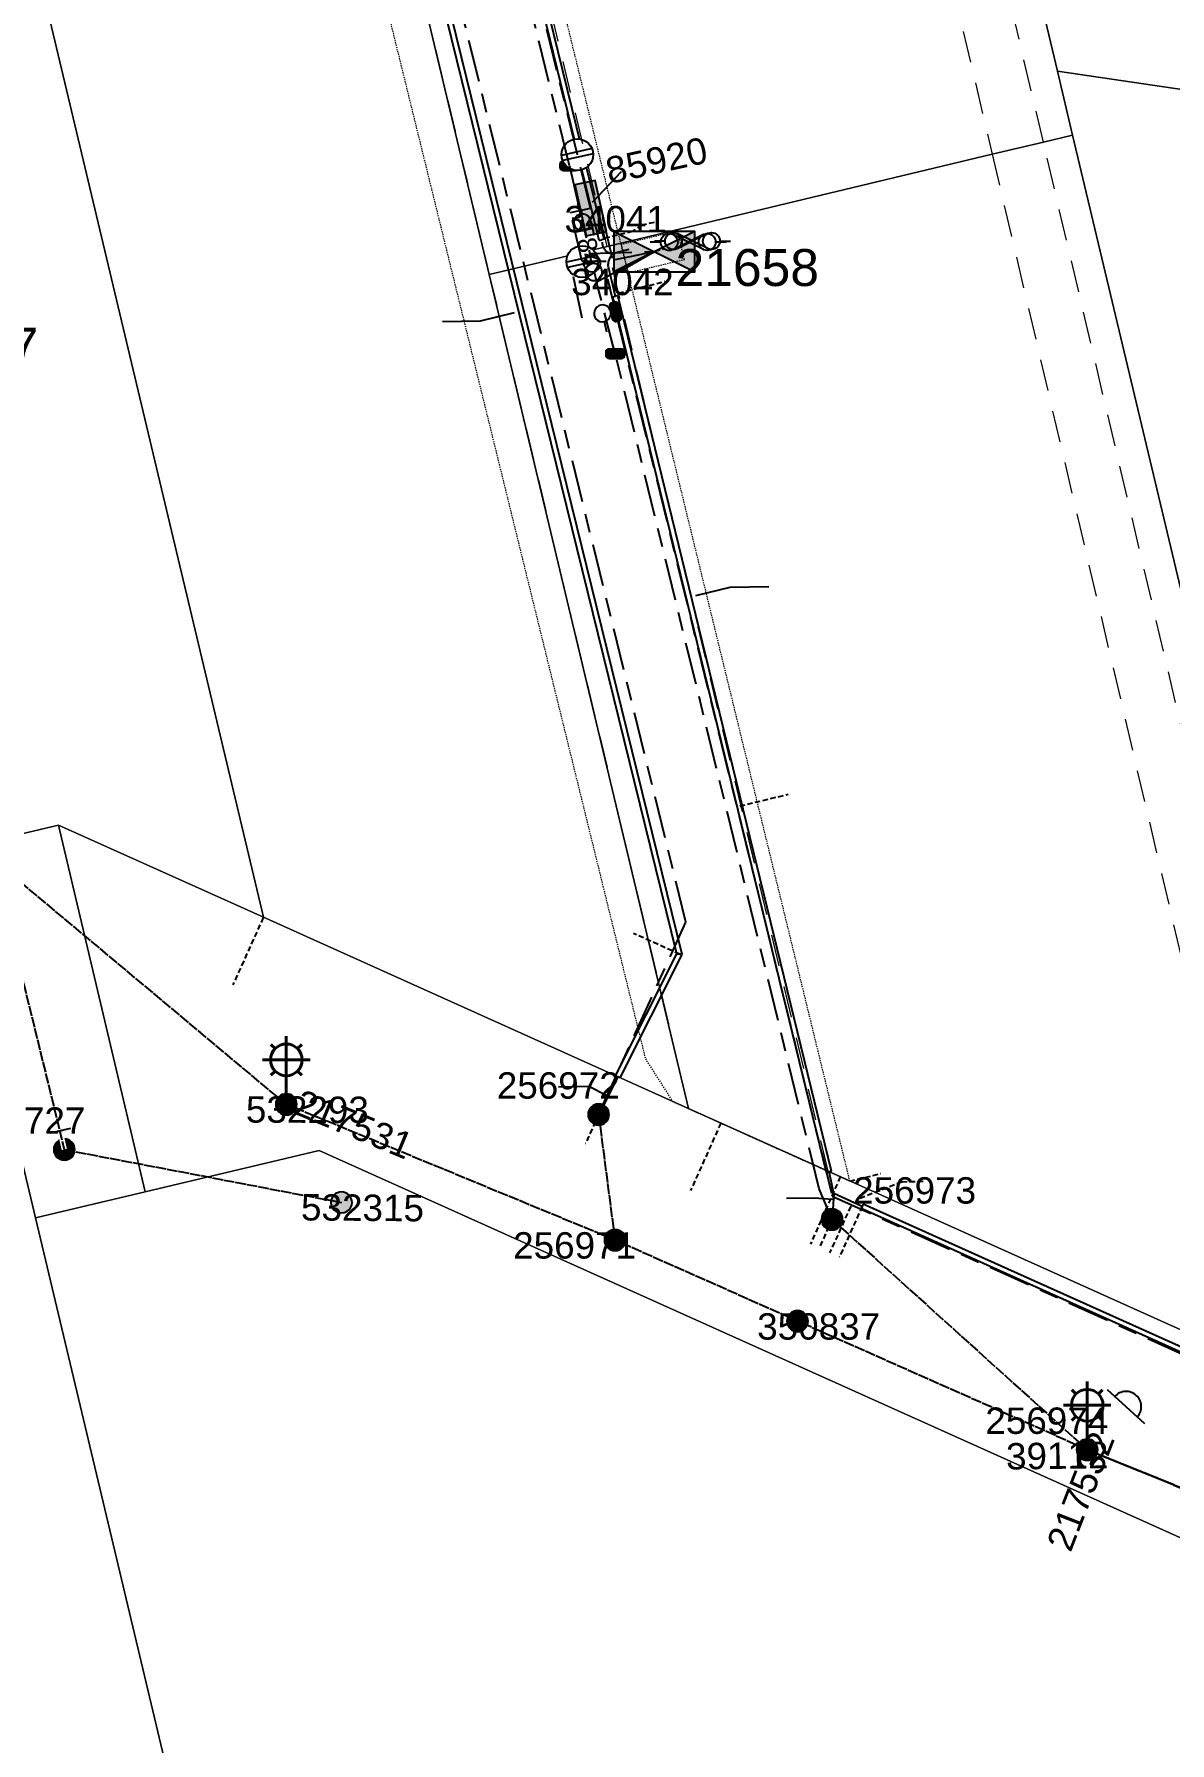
# Model space of a CAD drawing. Header units: metres. Extents: x 305195 to 306755, y 6261447 to 6263623.
# Drawn here: x 306088.4 to 306196, y 6262070.3 to 6262232.2 of the extents above; entities that cross this region are included whole.
import ezdxf
from ezdxf.enums import TextEntityAlignment as Align

# ---------------------------------------------------------------- set-up
doc = ezdxf.new("R2010")
doc.units = ezdxf.units.M
for name, pattern in [('Cable Exist OH', [1, 1, 0]), ('Cable Exist UG', [8.2, 4, -1.2, 1.8, -1.2]), ('Dash', [5, 3, -2]), ('DASHED', [0.75, 0.5, -0.25]), ('HIDDEN', [0.375, 0.25, -0.125]), ('HIDDEN2', [0.1875, 0.125, -0.0625])]:
    doc.linetypes.add(name, pattern=pattern)
doc.layers.get('0').update_dxf_attribs({"color": 6})
for name, color, linetype, lineweight in [('Cadastre Buildings_SP_EXT', 9, 'Continuous', 5), ('Cadastre Easements_SP_EXT', 9, 'Continuous', 5), ('Cadastre Land Parcels_SP_EXT', 9, 'Continuous', 5), ('Cadastre Other Property_SP_EXT', 9, 'HIDDEN', 5), ('Cadastre Roads_SP_EXT', 9, 'Continuous', 5)]:
    doc.layers.add(name, color=color, linetype=linetype, lineweight=lineweight)
for name, color, linetype in [('Duct_SP_EXT', 7, 'Continuous'), ('Equip_HV_EXT', 7, 'Continuous'), ('Equip_LV_EXT', 7, 'Continuous'), ('Equip_SP_HV_EXT', 7, 'Continuous'), ('Equip_SP_SL_EXT', 7, 'Continuous'), ('Mains_HV_EXT', 7, 'Continuous'), ('Mains_LV_EXT', 7, 'Continuous'), ('Mains_SL_EXT', 7, 'Continuous'), ('Sub_SP_EXT', 7, 'Continuous'), ('SupportsOH_SP_TR_HV_LV_SL_EXT', 7, 'Continuous'), ('SupportsUG_SP_LV_EXT', 7, 'Continuous'), ('Trench_SP_EXT', 7, 'Continuous')]:
    doc.layers.add(name, color=color, linetype=linetype)
doc.layers.add('UNKNOWN_FEATURES', color=1, linetype='DASHED', plot=False)
doc.styles.add('HVSW_LABEL', font='arial.ttf')
doc.styles.add('iecARIAL', font='arial.ttf', dxfattribs={"height": 2})
doc.styles.add('POLE_LABEL', font='arial.ttf')
doc.styles.get("Standard").update_dxf_attribs({"font": 'arial.ttf'})
doc.styles.add('SWITCH_LABEL', font='arial.ttf', dxfattribs={"height": 2.5})

# ---------------------------------------------------------------- blocks, each defined once
blk = doc.blocks.new('SUB_PADMOUNT_EXT')
for points in [[(0, 0), (-3.84, 1.92), (-3.84, -1.92)], [(0, 0), (3.84, 1.92), (3.84, -1.92)]]:
    blk.add_hatch(color=256).paths.add_polyline_path(points)
for p, q in [((3.84, 1.92), (-3.84, -1.92)), ((-3.84, 1.92), (3.84, -1.92))]:
    blk.add_line(p, q)
blk.add_lwpolyline([(-3.84, -1.92), (3.84, -1.92), (3.84, 1.92), (-3.84, 1.92)], close=True)
for tag, height, flags, p in [('ASSET_NUM', 3.5, 8, (2, 2)), ('STREET_CODE', 0.2, 9, (1.5, 0)), ('CONSTRUCTED_VOLTAGE', 0.2, 9, (1.5, -0.2)), ('OPERATING_VOLTAGE', 0.2, 9, (1.5, -0.6)), ('ORIENTATION', 0.2, 9, (1.5, -0.8)), ('OWNED_BY', 0.2, 9, (1.5, -1)), ('OPERATED_BY', 0.2, 9, (1.5, -1.2)), ('SECONDARY_VOLTAGE', 0.2, 9, (1.5, -1.6)), ('NO_PHASES', 0.2, 9, (1.5, -0.4)), ('MAINTAINED_BY', 0.2, 9, (1.5, -1.4)), ('STATE', 0.2, 9, (1.5, -1.8)), ('SUBSTATION_TYPE', 0.2, 9, (1.5, -2.2)), ('STREETNAME', 0.2, 9, (1.5, -3)), ('SUBURB', 0.2, 9, (1.5, -3.2)), ('PARENT', 0.2, 9, (1.5, -2)), ('USAGE', 0.2, 9, (1.5, -2.4)), ('LEGEND', 0.2, 9, (1.5, -2.6)), ('LOCATION', 0.2, 9, (1.5, -2.8)), ('Z', 0.2, 1, (1.5, -3.6)), ('NOTES', 0.2, 9, (1.5, -3.4))]:
    blk.add_attdef(tag, text='', height=height, dxfattribs=dict(flags=flags)).set_placement(p, align=Align.MIDDLE_LEFT)
blk = doc.blocks.new('PILLAR_EXT')
blk.add_hatch(color=256).paths.add_polyline_path([(-2.475, 0.99), (-2.475, -0.99), (2.475, -0.99), (2.475, 0.99)])
blk.add_lwpolyline([(-2.475, -0.99), (2.475, -0.99), (2.475, 0.99), (-2.475, 0.99)], close=True)
at = {"style": 'iecARIAL', "flags": 8}
blk.add_attdef('ASSET_NUM', (1.5, 3.5), '', height=2.5, dxfattribs=at)
for tag, p, flags in [('OWNED_BY', (0, -0.2), 9), ('STATE', (0, -0.4), 9), ('SUPPORT_TYPE', (0, -0.6), 9), ('STREETNAME', (0, -1.8), 9), ('USAGE', (0, -0.8), 9), ('LEGEND', (0, -1), 9), ('LOCATION', (0, -1.2), 9), ('NOTES', (0, -1.4), 9), ('PARENT', (0, -1.6), 9), ('SUBURB', (0, -2), 1)]:
    blk.add_attdef(tag, p, '', height=0.2, dxfattribs=dict(flags=flags))
blk = doc.blocks.new('SL_LANTERN_EXT')
at = {"lineweight": 40}
for p, q in [((-1.46, 5.68), (-1.06, 5.28)), ((0, 1.97), (0, 6.47)), ((1.46, 5.68), (1.06, 5.28)), ((-2.25, 4.22), (2.25, 4.22)), ((-1.46, 2.76), (-1.06, 3.16)), ((0, 0), (0, 2.72)), ((1.46, 2.76), (1.06, 3.16))]:
    blk.add_line(p, q, dxfattribs=at)
blk.add_circle((0, 4.22), 1.5, dxfattribs=at)
at = {"style": 'iecARIAL', "flags": 8}
blk.add_attdef('ASSET_NUM', (1.5, 1.5), '', height=2.5, dxfattribs=at)
for tag, p, height, flags in [('OPERATING_VOLTAGE', (0.98, -1.65), 0.2, 9), ('CONSTRUCTED_VOLTAGE', (0.98, -0.65), 0.2, 9), ('CONTROL_TYPE', (0.98, -0.85), 0.2, 9), ('LANTERN_PURPOSE', (0.98, -1.05), 0.2, 9), ('LANTERN_TYPE', (0.98, -1.25), 0.2, 9), ('NO_PHASES', (0.98, -1.45), 0.2, 9), ('LNUMBER', (2.18, -3.25), 2.5, 8), ('ORIENTATION', (0.98, -1.85), 0.2, 9), ('OWNED_BY', (0.98, -2.05), 0.2, 9), ('STATE', (0.98, -2.25), 0.2, 9), ('USAGE', (0.98, -2.45), 0.2, 9), ('CEXIST', (0.98, -2.65), 0.2, 9), ('CNEW', (0.98, -2.85), 0.2, 9), ('CNUMBER', (0.98, -3.05), 0.2, 9), ('CREMOVE', (0.98, -3.25), 0.2, 9), ('CREPLACE', (0.98, -3.45), 0.2, 9), ('LKINGHEIGHT', (0.98, -3.65), 0.2, 9), ('LBRACKET', (0.98, -3.85), 0.2, 9), ('LBRACKETVOCAB', (0.98, -4.05), 0.2, 9), ('LCATEGORY', (0.98, -4.25), 0.2, 9), ('LCHARGE1', (0.98, -4.45), 0.2, 9), ('LCHARGE1PERCENT', (0.98, -4.65), 0.2, 9), ('LCHARGE2', (0.98, -4.85), 0.2, 9), ('LCHARGE2PERCENT', (0.98, -5.05), 0.2, 9), ('LCHARGE3', (0.98, -5.25), 0.2, 9), ('LCHARGE3PERCENT', (0.98, -5.45), 0.2, 9), ('LEXIST', (0.98, -5.65), 0.2, 9), ('LLAMP', (0.98, -5.85), 0.2, 9), ('LLAMPVOCAB', (0.98, -6.05), 0.2, 9), ('LMAST', (0.98, -6.25), 0.2, 9), ('LMASTVOCAB', (0.98, -6.45), 0.2, 9), ('LNEW', (0.98, -6.65), 0.2, 9), ('LANTNUMBER', (0.98, -6.85), 0.2, 9), ('LOUTREACH', (0.98, -7.25), 0.2, 9), ('LOUTREACHVOCAB', (0.98, -7.45), 0.2, 9), ('LRATECODE', (0.98, -7.65), 0.2, 9), ('LREMOVE', (0.98, -7.85), 0.2, 9), ('LREPLACE', (0.98, -8.05), 0.2, 9), ('LTYPE', (0.98, -8.25), 0.2, 9), ('STREETNAME', (0.98, -9.25), 0.2, 9), ('SUBURB', (0.98, -9.45), 0.2, 1), ('LTYPEVOCAB', (0.98, -8.45), 0.2, 9), ('LEGEND', (0.98, -8.65), 0.2, 9), ('LOCATION', (0.98, -8.85), 0.2, 9), ('NOTES', (0.98, -9.05), 0.2, 9)]:
    blk.add_attdef(tag, p, '', height=height, dxfattribs=dict(flags=flags))
blk = doc.blocks.new('POLE_EXT')
blk.add_hatch(color=256).paths.add_polyline_path([(-1, 0, 1), (1, 0, 1)])
blk.add_lwpolyline([(-1, 0, 1), (1, 0, 1)], format="xyb", close=True)
for tag, height, flags, p in [('pNumber', 2.5, 8, (-17.84, 2.07)), ('OWNED_BY', 0.2, 9, (1.35, -0.4)), ('SPECIAL_USE', 0.2, 9, (1.35, -0.8)), ('STATE', 0.2, 9, (1.35, -1)), ('cLV', 0.2, 9, (1.35, -1.4)), ('hDepth', 0.2, 9, (1.35, -1.6)), ('PARENT', 0.2, 9, (1.35, -0.6)), ('USAGE', 0.2, 9, (1.35, -1.2)), ('hDia', 0.2, 9, (1.35, -1.8)), ('cHV', 0.2, 9, (1.35, -2)), ('LBRACKET', 0.2, 9, (1.35, -2.2)), ('LExisting', 0.2, 9, (1.35, -2.4)), ('LANTNUMBER', 0.2, 9, (1.35, -2.6)), ('LOther', 0.2, 9, (1.35, -2.8)), ('LRemove', 0.2, 9, (1.35, -3)), ('LEGEND', 0.2, 9, (1.35, -3.2)), ('cLinedev', 0.2, 9, (1.35, -3.4)), ('pExisting', 0.2, 9, (1.35, -3.8)), ('pFooting', 0.2, 9, (1.35, -4.4)), ('pNew', 0.2, 9, (1.35, -4.6)), ('LOCATION', 0.2, 9, (1.35, -3.6)), ('PFNUMBER', 0.2, 9, (1.35, -4)), ('NEWPFNUMBER', 0.2, 9, (1.35, -4.2)), ('pRelocate', 0.2, 9, (1.35, -5)), ('pRemove', 0.2, 9, (1.35, -5.2)), ('pReplace', 0.2, 9, (1.35, -5.4)), ('pStay', 0.2, 9, (1.35, -5.6)), ('pType', 0.2, 9, (1.35, -5.8)), ('cspan', 0.2, 9, (1.35, -6)), ('STREETNAME', 0.2, 9, (1.35, -6.2)), ('SUBURB', 0.2, 9, (1.35, -6.4)), ('OPERATED_BY', 0.2, 9, (1.36, -7.01)), ('NOTES', 0.2, 9, (1.35, -6.6)), ('MAINTAINED_BY', 0.2, 9, (1.36, -6.81))]:
    blk.add_attdef(tag, text='', height=height, dxfattribs=dict(flags=flags)).set_placement(p, align=Align.MIDDLE_LEFT)
at = {"style": 'POLE_LABEL'}
for tag, height, flags, p in [('ASSET_NUM', 2.5, 8, (2, 2)), ('STRUCTURE_PLANT_NUMBER', 0.2, 9, (1.35, 0.03)), ('STREET_CODE', 0.2, 9, (1.35, -0.2))]:
    blk.add_attdef(tag, text='', height=height, dxfattribs=dict(at, flags=flags)).set_placement(p, align=Align.MIDDLE_LEFT)
at = {"flags": 1}
blk.add_attdef('Z', (1.35, -7.33), '', height=0.2, dxfattribs=at)
blk = doc.blocks.new('HV_STJ_EXT')
h = blk.add_hatch(color=256)
edge = h.paths.add_edge_path()
edge.add_ellipse((-0.59, 0.13), major_axis=(0.226, 0.226), ratio=1, start_angle=45, end_angle=135)
edge.add_line((-0.91, 0.13), (-0.91, -0.13))
edge.add_ellipse((-0.59, -0.13), major_axis=(0.226, 0.226), ratio=1, start_angle=135, end_angle=225)
edge.add_line((-0.59, -0.45), (0.59, -0.45))
edge.add_ellipse((0.59, -0.13), major_axis=(-0.226, 0.226), ratio=1, start_angle=135, end_angle=225)
edge.add_line((0.91, -0.13), (0.91, 0.13))
edge.add_ellipse((0.59, 0.13), major_axis=(-0.226, 0.226), ratio=1, start_angle=225, end_angle=315)
edge.add_line((0.59, 0.45), (-0.59, 0.45))
blk.add_lwpolyline([(-0.91, 0.13), (-0.91, -0.13, 0.414214), (-0.59, -0.45), (0.59, -0.45, 0.414214), (0.91, -0.13), (0.91, 0.13, 0.414214), (0.59, 0.45), (-0.59, 0.45, 0.414214)], format="xyb", close=True)
for tag, flags, p in [('ORIENTATION', 9, (1.5, 0)), ('Z', 1, (1.5, -0.8)), ('USAGE', 9, (1.5, -0.2)), ('LEGEND', 9, (1.5, -0.4)), ('NOTES', 9, (1.5, -0.6))]:
    blk.add_attdef(tag, text='', height=0.2, dxfattribs=dict(flags=flags)).set_placement(p, align=Align.MIDDLE_LEFT)
blk = doc.blocks.new('LV_STJ_EXT')
h = blk.add_hatch(color=256)
edge = h.paths.add_edge_path()
edge.add_ellipse((-0.59, 0.13), major_axis=(0.226, 0.226), ratio=1, start_angle=45, end_angle=135)
edge.add_line((-0.91, 0.13), (-0.91, -0.13))
edge.add_ellipse((-0.59, -0.13), major_axis=(0.226, 0.226), ratio=1, start_angle=135, end_angle=225)
edge.add_line((-0.59, -0.45), (0.59, -0.45))
edge.add_ellipse((0.59, -0.13), major_axis=(-0.226, 0.226), ratio=1, start_angle=135, end_angle=225)
edge.add_line((0.91, -0.13), (0.91, 0.13))
edge.add_ellipse((0.59, 0.13), major_axis=(-0.226, 0.226), ratio=1, start_angle=225, end_angle=315)
edge.add_line((0.59, 0.45), (-0.59, 0.45))
blk.add_lwpolyline([(-0.91, 0.13), (-0.91, -0.13, 0.414214), (-0.59, -0.45), (0.59, -0.45, 0.414214), (0.91, -0.13), (0.91, 0.13, 0.414214), (0.59, 0.45), (-0.59, 0.45, 0.414214)], format="xyb", close=True)
at = {"flags": 1}
blk.add_attdef('Z', (0, 0), '', height=0.2, dxfattribs=at)
at = {"flags": 9}
for tag, p in [('ORIENTATION', (0, 0)), ('USAGE', (0, -0.2)), ('LEGEND', (0, -0.4)), ('NOTES', (0, -0.6))]:
    blk.add_attdef(tag, text='', height=0.2, dxfattribs=at).set_placement(p, align=Align.MIDDLE_LEFT)
blk = doc.blocks.new('LV_UG_LINKS_CLOSED_EXT')
blk.add_wipeout([(-1.06, 1.06), (-1.18, 0.92), (-1.29, 0.76), (-1.37, 0.59), (-1.43, 0.42), (-1.48, 0.23), (-1.49, 0.05), (-1.49, -0.14), (-1.46, -0.33), (-1.41, -0.51), (-1.33, -0.68), (-1.24, -0.84), (-1.12, -0.99), (-0.99, -1.12), (-0.84, -1.24), (-0.68, -1.33), (-0.51, -1.41), (-0.33, -1.46), (-0.14, -1.49), (0.05, -1.49), (0.23, -1.48), (0.42, -1.43), (0.59, -1.37), (0.76, -1.29), (0.92, -1.18), (1.06, -1.06), (1.18, -0.92), (1.29, -0.76), (1.37, -0.59), (1.43, -0.42), (1.48, -0.23), (1.49, -0.05), (1.49, 0.14), (1.46, 0.33), (1.41, 0.51), (1.33, 0.68), (1.24, 0.84), (1.12, 0.99), (0.99, 1.12), (0.84, 1.24), (0.68, 1.33), (0.51, 1.41), (0.33, 1.46), (0.14, 1.49), (-0.05, 1.49), (-0.23, 1.48), (-0.42, 1.43), (-0.59, 1.37), (-0.76, 1.29), (-0.92, 1.18)])
for p, q in [((-0.25, -1.48), (-0.25, 1.48)), ((0.25, -1.48), (0.25, 1.48))]:
    blk.add_line(p, q)
blk.add_circle((0, 0), 1.5)
at = {"flags": 9}
for tag, p in [('ACTUAL_STATUS', (0, 0)), ('CONSTRUCTED_VOLTAGE', (0, -0.2)), ('OPERATING_VOLTAGE', (0, -0.6)), ('ORIENTATION', (0, -0.8)), ('STATE', (0, -1)), ('SWITCH_TYPE', (0, -1.2)), ('NO_PHASES', (0, -0.4)), ('USAGE', (0, -1.4)), ('NOTES', (0, -1.6))]:
    blk.add_attdef(tag, text='', height=0.2, dxfattribs=at).set_placement(p, align=Align.MIDDLE_LEFT)
at = {"flags": 1}
blk.add_attdef('Z', (0, 0), '', height=0.2, dxfattribs=at)
blk = doc.blocks.new('LV_UG_DFUSE_CLOSED_EXT')
for points in [[(1, 0), (0, 0)], [(5.04, 0.73), (2.16, -0.72)], [(5.05, -0.71), (2.16, 0.72)], [(6.2, 0.01), (7.2, 0.01)]]:
    blk.add_lwpolyline(points)
for centre in [(1.8, 0), (5.4, 0.01)]:
    blk.add_circle(centre, 0.8)
at = {"flags": 9}
for tag, p in [('ACTUAL_STATUS', (0, 0)), ('CONSTRUCTED_VOLTAGE', (0, -0.2)), ('OPERATING_VOLTAGE', (0, -0.6)), ('ORIENTATION', (0, -0.8)), ('STATE', (0, -1)), ('SWITCH_TYPE', (0, -1.2)), ('NO_PHASES', (0, -0.4)), ('USAGE', (0, -1.4)), ('NOTES', (0, -1.6))]:
    blk.add_attdef(tag, text='', height=0.2, dxfattribs=at).set_placement(p, align=Align.MIDDLE_LEFT)
at = {"flags": 1}
blk.add_attdef('Z', (0, 0), '', height=0.2, dxfattribs=at)
blk = doc.blocks.new('HV_ABS_CLOSED_EXT')
blk.add_line((-3, 6.87), (3, 6.87))
blk.add_circle((0, 6.87), 1.8)
at = {"style": 'HVSW_LABEL'}
for tag, height, flags, p in [('ASSET_NUM', 3.5, 8, (2, 2)), ('STREET_CODE', 0.2, 9, (0, -0.2))]:
    blk.add_attdef(tag, text='', height=height, dxfattribs=dict(at, flags=flags)).set_placement(p, align=Align.MIDDLE_LEFT)
at = {"flags": 1}
blk.add_attdef('Z', (0, 0), '', height=0.2, dxfattribs=at)
at = {"flags": 9}
for tag, p in [('ACTUAL_STATUS', (0, -0.4)), ('CONSTRUCTED_VOLTAGE', (0, -0.6)), ('OPERATING_VOLTAGE', (0, -1)), ('ORIENTATION', (0, -1.2)), ('OWNED_BY', (0, -1.4)), ('STATE', (0, -1.6)), ('NO_PHASES', (0, -0.8)), ('SWITCH_TYPE', (0, -1.8)), ('STREETNAME', (0, -2.6)), ('SUBURB', (0, -2.8)), ('USAGE', (0, -2)), ('LEGEND', (0, -2.2)), ('LOCATION', (0, -2.4)), ('NOTES', (0, -3))]:
    blk.add_attdef(tag, text='', height=0.2, dxfattribs=at).set_placement(p, align=Align.MIDDLE_LEFT)
blk = doc.blocks.new('SWG_HOLEC_SU_EXT')
blk.add_line((1.8, -2), (5.8, -2))
for points in [[(1, 0), (0, 0)], [(6.6, 0), (7.6, 0)]]:
    blk.add_lwpolyline(points)
for points in [[(1.8, -0.8, 1), (1.8, 0.8, 1)], [(5.8, -0.8, 1), (5.8, 0.8, 1)]]:
    blk.add_lwpolyline(points, format="xyb", close=True)
at = {"style": 'SWITCH_LABEL', "flags": 8}
blk.add_attdef('ASSET_NUM', text='', height=2.5, rotation=179.9544, dxfattribs=at).set_placement((-2.4, 0), align=Align.MIDDLE_LEFT)
at = {"flags": 1}
blk.add_attdef('Z', (0, 0), '', height=0.2, dxfattribs=at)
at = {"flags": 9}
for tag, p in [('ACTUAL_STATUS', (0, -0.4)), ('CONSTRUCTED_VOLTAGE', (0, -0.6)), ('OPERATING_VOLTAGE', (0, -1)), ('ORIENTATION', (0, -1.2)), ('OWNED_BY', (0, -1.4)), ('NO_PHASES', (0, -0.8)), ('PARENT', (0, -1.6)), ('STATE', (0, -1.8)), ('SWITCH_TYPE', (0, -2)), ('STREETNAME', (0, -2.6)), ('SUBURB', (0, -2.8)), ('USAGE', (0, -2.2)), ('LOCATION', (0, -2.4)), ('NOTES', (0, -3))]:
    blk.add_attdef(tag, text='', height=0.2, dxfattribs=at).set_placement(p, align=Align.MIDDLE_LEFT)
at = {"style": 'SWITCH_LABEL', "flags": 9}
blk.add_attdef('STREET_CODE', text='', height=0.2, dxfattribs=at).set_placement((0, -0.2), align=Align.MIDDLE_LEFT)
blk = doc.blocks.new('HV_USL_CLOSED_EXT')
blk.add_line((2.4, 5.5), (-2.4, 5.5))
blk.add_lwpolyline([(1.44, 5.5, 0.414214), (0, 6.94, 0.414214), (-1.44, 5.5)], format="xyb")
for tag, height, flags, p in [('ASSET_NUM', 2.5, 8, (2, 2)), ('STREET_CODE', 0.2, 9, (1.5, 0)), ('ACTUAL_STATUS', 0.2, 9, (1.5, -0.2)), ('CONSTRUCTED_VOLTAGE', 0.2, 9, (1.5, -0.4)), ('OPERATING_VOLTAGE', 0.2, 9, (1.5, -0.8)), ('ORIENTATION', 0.2, 9, (1.5, -1)), ('OWNED_BY', 0.2, 9, (1.5, -1.2)), ('OPERATED_BY', 0.2, 9, (1.5, -1.4)), ('NO_PHASES', 0.2, 9, (1.5, -0.6)), ('MAINTAINED_BY', 0.2, 9, (1.5, -1.6)), ('STATE', 0.2, 9, (1.5, -1.8)), ('SWITCH_TYPE', 0.2, 9, (1.5, -2)), ('STREETNAME', 0.2, 9, (1.5, -2.8)), ('SUBURB', 0.2, 9, (1.5, -3)), ('USAGE', 0.2, 9, (1.5, -2.2)), ('LEGEND', 0.2, 9, (1.5, -2.4)), ('LOCATION', 0.2, 9, (1.5, -2.6)), ('NOTES', 0.2, 9, (1.5, -3.2)), ('Z', 0.2, 1, (1.5, -3.6)), ('LABEL_ALIGNMENT', 0.2, 9, (1.5, -3.4))]:
    blk.add_attdef(tag, text='', height=height, dxfattribs=dict(flags=flags)).set_placement(p, align=Align.MIDDLE_LEFT)
blk = doc.blocks.new('End Shackle_EXT')
at = {"flags": 9}
for tag, p in [('STATE', (0, -1.2)), ('USAGE', (0, -1.4)), ('NOTES', (0, -1.6))]:
    blk.add_attdef(tag, text='', height=0.2, dxfattribs=at).set_placement(p, align=Align.MIDDLE_LEFT)
blk.add_wipeout([(0, 0.25), (1.81, 0.25), (1.82, -0.25), (0, -0.25)])
blk.add_line((1.81, -1), (1.81, 1))
at = {"flags": 1}
blk.add_attdef('Z', (0, 0), '', height=0.2, dxfattribs=at)
at = {"flags": 9}
for tag, p in [('CONNECTOR_TYPE', (0, 0)), ('CONSTRUCTED_VOLTAGE', (0, -0.2)), ('OPERATING_VOLTAGE', (0, -0.6)), ('ORIENTATION', (0, -0.8)), ('OWNED_BY', (0, -1)), ('NO_PHASES', (0, -0.4))]:
    blk.add_attdef(tag, text='', height=0.2, dxfattribs=at).set_placement(p, align=Align.MIDDLE_LEFT)

msp = doc.modelspace()

# ---------------------------------------------------------------- linework, layer by layer
at = {"layer": 'Cadastre Buildings_SP_EXT', "linetype": 'Continuous'}
for points in [[(306131.52, 6262209.37), (306120.6, 6262255.04), (306114.66, 6262280.26), (306080.63, 6262272.13), (306110.11, 6262148.48), (306150.4, 6262130.37), (306131.52, 6262209.37)], [(306142.7, 6262212.04), (306179.18, 6262220.77), (306184.03, 6262221.93), (306186.8, 6262222.59), (306185.37, 6262228.63), (306175.92, 6262268.27), (306173.23, 6262267.63), (306168.4, 6262266.47), (306134.21, 6262258.29), (306120.6, 6262255.04), (306131.52, 6262209.37), (306142.7, 6262212.04)], [(306205.21, 6262145.33), (306202.05, 6262158.61), (306197.41, 6262178.07), (306186.8, 6262222.59), (306184.03, 6262221.93), (306179.18, 6262220.77), (306142.7, 6262212.04), (306131.52, 6262209.37), (306150.4, 6262130.37), (306163.64, 6262124.42), (306203.02, 6262106.72), (306204.98, 6262105.84), (306210.11, 6262103.53), (306215.77, 6262100.99), (306205.21, 6262145.33)]]:
    msp.add_lwpolyline(points, close=True, dxfattribs=at)
at = {"layer": 'Cadastre Land Parcels_SP_EXT', "linetype": 'Continuous'}
for points in [[(306047.24, 6262401.73), (306037.93, 6262424.91), (306024.95, 6262448.8), (306020.79, 6262455.31), (306006.22, 6262478.09), (305999.14, 6262429.69), (306044.05, 6262241.35), (306058.73, 6262244.91), (306061.05, 6262235.19), (306080.22, 6262154.73), (306090.68, 6262157.21), (306110.11, 6262148.48), (306080.63, 6262272.13), (306061.11, 6262353.87), (306049.1, 6262397.09), (306047.24, 6262401.73)], [(306266.33, 6262438.98), (306242.35, 6262442.52), (306237.35, 6262406.39), (306235.17, 6262393.81), (306221.88, 6262304.77), (306199.16, 6262299.53), (306170.08, 6262292.83), (306175.92, 6262268.27), (306185.37, 6262228.63), (306200.58, 6262226.41), (306284.84, 6262214.15), (306287.42, 6262231.73), (306312.6, 6262319.91), (306312.96, 6262321.18), (306313.28, 6262322.46), (306313.88, 6262325.03), (306314.16, 6262326.32), (306314.4, 6262327.63), (306314.83, 6262330.23), (306329.52, 6262429.64), (306297.01, 6262434.45), (306266.33, 6262438.98)], [(306088.5, 6262120), (306098.91, 6262122.47), (306090.68, 6262157.21), (306080.22, 6262154.73), (306088.5, 6262120)], [(306237.32, 6262010.64), (306237.3, 6262010.75), (306230.69, 6262038.41), (306221.03, 6262078.9), (306211.17, 6262083.33), (306206.04, 6262085.64), (306203.49, 6262086.78), (306115.38, 6262126.38), (306098.91, 6262122.47), (306088.5, 6262120), (306108.53, 6262035.88), (306111.11, 6262025.07), (306116.17, 6262024.25), (306124.48, 6262023.03), (306204.79, 6262011.24), (306223.41, 6262008.51), (306232.37, 6262007.19), (306233.87, 6262006.97), (306238.36, 6262006.31), (306237.32, 6262010.64)]]:
    msp.add_lwpolyline(points, close=True, dxfattribs=at)
for points in [[(306200.58, 6262226.41), (306185.37, 6262228.63), (306186.8, 6262222.59), (306197.41, 6262178.07)], [(306146.57, 6261876.56), (306139.06, 6261907.98), (306136.49, 6261918.76), (306120.72, 6261984.91), (306118.65, 6261993.64), (306116.17, 6262024.25), (306111.11, 6262025.07), (306108.53, 6262035.88), (306088.5, 6262120), (306080.22, 6262154.73)]]:
    msp.add_lwpolyline(points, dxfattribs=at)
at = {"layer": 'Cadastre Other Property_SP_EXT', "linetype": 'HIDDEN2'}
for points in [[(306102.02, 6262315.08), (306146.31, 6262135.07), (306148.88, 6262131.03), (306165.69, 6262123.48), (306135.47, 6262247.21), (306137.31, 6262250.76), (306133.93, 6262265.27), (306131.7, 6262266.31), (306122.63, 6262299.74), (306121.91, 6262302.39), (306123.44, 6262311.79), (306109.36, 6262321.67), (306105.73, 6262315.99), (306102.02, 6262315.08)], [(306144.02, 6262212.21), (306144.67, 6262209.54), (306150.02, 6262210.81), (306149.37, 6262213.49), (306144.02, 6262212.21)]]:
    msp.add_lwpolyline(points, close=True, dxfattribs=at)
at = {"layer": 'Cadastre Roads_SP_EXT', "linetype": 'Continuous'}
msp.add_lwpolyline([(306371.65, 6262061.8), (306329.78, 6262072.45), (306266.44, 6262088.52), (306215.77, 6262100.99), (306210.11, 6262103.53), (306204.98, 6262105.84), (306203.02, 6262106.72), (306163.64, 6262124.42), (306150.4, 6262130.37), (306110.11, 6262148.48), (306110.11, 6262148.48), (306090.68, 6262157.21), (306098.91, 6262122.47), (306115.38, 6262126.38), (306203.49, 6262086.78), (306206.04, 6262085.64), (306211.17, 6262083.33), (306221.03, 6262078.9), (306275.72, 6262064.87)], dxfattribs=at)
at = {"layer": 'Duct_SP_EXT'}
for p, q in [((306149.3, 6262145.01), (306116.48, 6262278.41)), ((306149.81, 6262144.95), (306116.95, 6262278.53)), ((306141.93, 6262212.61), (306133.58, 6262246.77)), ((306142.39, 6262212.73), (306134.05, 6262246.88)), ((306141.93, 6262212.61), (306142.16, 6262212.67)), ((306142.39, 6262212.73), (306142.16, 6262212.67)), ((306143.23, 6262207.26), (306143.46, 6262207.32)), ((306163.49, 6262124.3), (306143.23, 6262207.26)), ((306143.7, 6262207.38), (306143.46, 6262207.32)), ((306163.96, 6262124.42), (306143.7, 6262207.38)), ((306143.49, 6262133.47), (306149.3, 6262145.01)), ((306143.91, 6262133.25), (306149.81, 6262144.95)), ((306149.3, 6262145.01), (306149.56, 6262144.98)), ((306149.81, 6262144.95), (306149.56, 6262144.98)), ((306143.49, 6262133.47), (306143.7, 6262133.36)), ((306143.91, 6262133.25), (306143.7, 6262133.36)), ((306163.49, 6262124.3), (306163.73, 6262124.36)), ((306163.96, 6262124.42), (306163.73, 6262124.36)), ((306166.76, 6262120.87), (306166.86, 6262121.09)), ((306215.1, 6262099.14), (306166.76, 6262120.87)), ((306166.96, 6262121.31), (306166.86, 6262121.09)), ((306215.25, 6262099.6), (306166.96, 6262121.31))]:
    msp.add_line(p, q, dxfattribs=at)
at = {"layer": 'Duct_SP_EXT', "linetype": 'Continuous'}
for points in [[(306127.07, 6262204.92), (306130.67, 6262204.99), (306133.91, 6262205.78)], [(306158, 6262179.8), (306154.32, 6262179.73), (306151.07, 6262178.94)], [(306138.07, 6262132.42), (306140.96, 6262132.48), (306142.68, 6262131.6)], [(306159.69, 6262121.85), (306162.32, 6262121.9), (306164.04, 6262121.78)]]:
    msp.add_lwpolyline(points, dxfattribs=at)
at = {"layer": 'Mains_HV_EXT', "linetype": 'Cable Exist UG'}
msp.add_lwpolyline([(306164, 6262119.85), (306162.78, 6262122.76), (306143.46, 6262201.87)], dxfattribs=at)
at = {"layer": 'Mains_HV_EXT', "linetype": 'Cable Exist OH'}
for points in [[(306164, 6262119.85), (306188.18, 6262098.03)], [(306188.18, 6262098.03), (306232.14, 6262080.16)]]:
    msp.add_lwpolyline(points, dxfattribs=at)
at = {"layer": 'Mains_LV_EXT', "linetype": 'Cable Exist UG'}
msp.add_lwpolyline([(306143.48, 6262205.85), (306164.02, 6262122.05), (306215.07, 6262099.06), (306248.38, 6262090.85), (306248.55, 6262094.96), (306251.85, 6262096.43)], dxfattribs=at)
at = {"layer": 'Mains_SL_EXT', "linetype": 'Cable Exist OH'}
for points in [[(306188.18, 6262098.03), (306143.43, 6262117.89), (306112.28, 6262130.75)], [(306275.28, 6262069.1), (306232.14, 6262080.16), (306188.18, 6262098.03)]]:
    msp.add_lwpolyline(points, dxfattribs=at)
at = {"layer": 'Trench_SP_EXT', "linetype": 'Cable Exist UG'}
for points in [[(306141.29, 6262216.23), (306144.44, 6262219.53)], [(306142.77, 6262210.15), (306143.46, 6262207.32)], [(306143.7, 6262133.36), (306141.88, 6262129.79)], [(306166.86, 6262121.09), (306164.16, 6262122.3), (306163.73, 6262124.36)], [(306164.16, 6262122.3), (306164, 6262119.85)]]:
    msp.add_lwpolyline(points, dxfattribs=at)
for points in [[(306144.73, 6262211.76), (306143.52, 6262211.44), (306143.52, 6262211.44, -0.555363), (306142.23, 6262212.44)], [(306143.26, 6262211.36, 0.248544), (306142.77, 6262210.15)]]:
    msp.add_lwpolyline(points, format="xyb", dxfattribs=at)
at = {"layer": 'UNKNOWN_FEATURES'}
for points in [[(306147.13, 6262214.32), (306145.98, 6262214.03), (306145.09, 6262213.45), (306142.5, 6262212.82)], [(306147.2, 6262211.59), (306148.05, 6262211.81)], [(306143.75, 6262207.61), (306148.17, 6262208.74)], [(306155.26, 6262159.02), (306159.83, 6262160.13)], [(306110.09, 6262148.45), (306107.22, 6262142.07)], [(306149.56, 6262144.98), (306145.19, 6262146.94)], [(306141.88, 6262129.79), (306140.65, 6262127.05)], [(306153.46, 6262128.97), (306150.59, 6262122.59)], [(306164.78, 6262123.89), (306161.95, 6262117.49)], [(306165.69, 6262123.48), (306168.61, 6262124.19)], [(306172.63, 6262123.43), (306170.61, 6262123.39), (306166.29, 6262121.7)], [(306165.77, 6262121.1), (306163.77, 6262116.67)], [(306166.86, 6262121.09), (306164.69, 6262116.26)], [(306164, 6262119.85), (306162.77, 6262117.12)]]:
    msp.add_lwpolyline(points, dxfattribs=at)

# ---------------------------------------------------------------- block references
at = {"layer": 'Equip_HV_EXT'}
for p in [(306139.11, 6262219.68), (306143.46, 6262201.87)]:
    msp.add_blockref('HV_STJ_EXT', p, dxfattribs=at)
at = {"layer": 'Equip_LV_EXT'}
for p in [(306146.77, 6262212.45), (306147.17, 6262212.54)]:
    msp.add_blockref('LV_UG_DFUSE_CLOSED_EXT', p, dxfattribs=at)
at = {"layer": 'Equip_LV_EXT', "rotation": 282.6244689227172}
msp.add_blockref('LV_STJ_EXT', (306143.48, 6262205.85), dxfattribs=at)
at = {"layer": 'Equip_SP_HV_EXT'}
ref = msp.add_blockref('HV_ABS_CLOSED_EXT', (306073.19, 6262204.1), dxfattribs=dict(at, rotation=101.4969945485548))
ref.add_attrib('ASSET_NUM', '26117', dxfattribs={"layer": '0', "height": 3.5, "style": 'HVSW_LABEL'}).set_placement((306075.19, 6262204.35), align=Align.TOP_LEFT)
ref = msp.add_blockref('HV_USL_CLOSED_EXT', (306188.18, 6262098.03), dxfattribs=dict(at, rotation=317.8562759042895))
ref.add_attrib('ASSET_NUM', '39112', dxfattribs={"layer": '0', "height": 2.5, "rotation": 0.7948}).set_placement((306190.18, 6262098.78), align=Align.TOP_RIGHT)
at = {"layer": 'Equip_SP_SL_EXT'}
ref = msp.add_blockref('SL_LANTERN_EXT', (306112.28, 6262130.75), dxfattribs=at)
ref.add_attrib('ASSET_NUM', '217531', dxfattribs={"layer": '0', "height": 2.5, "rotation": 337.5686, "style": 'iecARIAL'}).set_placement((306113.78, 6262132.25), align=Align.TOP_LEFT)
ref = msp.add_blockref('SL_LANTERN_EXT', (306188.18, 6262098.03), dxfattribs=at)
ref.add_attrib('ASSET_NUM', '217532', dxfattribs={"layer": '0', "height": 2.5, "rotation": 68.6821, "style": 'iecARIAL'}).set_placement((306189.68, 6262099.53), align=Align.MIDDLE_RIGHT)
at = {"layer": 'Sub_SP_EXT'}
ref = msp.add_blockref('SUB_PADMOUNT_EXT', (306147.17, 6262211.54), dxfattribs=at)
ref.add_attrib('ASSET_NUM', '21658', dxfattribs={"layer": '0', "height": 3.5}).set_placement((306149.17, 6262211.79), align=Align.TOP_LEFT)
at = {"layer": 'SupportsOH_SP_TR_HV_LV_SL_EXT'}
ref = msp.add_blockref('POLE_EXT', (306141.88, 6262129.79), dxfattribs=at)
ref.add_attrib('ASSET_NUM', '256972', dxfattribs={"layer": '0', "height": 2.5, "style": 'POLE_LABEL'}).set_placement((306143.88, 6262130.54), align=Align.BOTTOM_RIGHT)
ref = msp.add_blockref('POLE_EXT', (306112.28, 6262130.75), dxfattribs=at)
ref.add_attrib('ASSET_NUM', '532293', dxfattribs={"layer": '0', "height": 2.5, "rotation": 359.8056, "style": 'POLE_LABEL'}).set_placement((306114.28, 6262131.5), align=Align.TOP_CENTER)
ref = msp.add_blockref('POLE_EXT', (306091.24, 6262126.47), dxfattribs=at)
ref.add_attrib('ASSET_NUM', '527727', dxfattribs={"layer": '0', "height": 2.5, "style": 'POLE_LABEL'}).set_placement((306093.24, 6262127.22), align=Align.BOTTOM_RIGHT)
ref = msp.add_blockref('POLE_EXT', (306164, 6262119.85), dxfattribs=at)
ref.add_attrib('ASSET_NUM', '256973', dxfattribs={"layer": '0', "height": 2.5, "style": 'POLE_LABEL'}).set_placement((306166, 6262120.6), align=Align.BOTTOM_LEFT)
ref = msp.add_blockref('POLE_EXT', (306117.51, 6262121.46), dxfattribs=dict(at, rotation=359.8022204258617))
ref.add_attrib('ASSET_NUM', '532315', dxfattribs={"layer": '0', "height": 2.5, "rotation": 359.544, "style": 'POLE_LABEL'}).set_placement((306119.51, 6262122.21), align=Align.TOP_CENTER)
ref = msp.add_blockref('POLE_EXT', (306143.43, 6262117.89), dxfattribs=at)
ref.add_attrib('ASSET_NUM', '256971', dxfattribs={"layer": '0', "height": 2.5, "style": 'POLE_LABEL'}).set_placement((306145.43, 6262118.64), align=Align.TOP_RIGHT)
ref = msp.add_blockref('POLE_EXT', (306160.73, 6262110.21), dxfattribs=at)
ref.add_attrib('ASSET_NUM', '350837', dxfattribs={"layer": '0', "height": 2.5, "style": 'POLE_LABEL'}).set_placement((306162.73, 6262110.96), align=Align.TOP_CENTER)
ref = msp.add_blockref('POLE_EXT', (306188.18, 6262098.03), dxfattribs=at)
ref.add_attrib('ASSET_NUM', '256974', dxfattribs={"layer": '0', "height": 2.5, "style": 'POLE_LABEL'}).set_placement((306190.18, 6262098.78), align=Align.BOTTOM_RIGHT)
at = {"layer": 'SupportsUG_SP_LV_EXT'}
ref = msp.add_blockref('PILLAR_EXT', (306141.12, 6262215.67), dxfattribs=dict(at, rotation=102.5104022804821))
ref.add_attrib('ASSET_NUM', '85920', dxfattribs={"layer": '0', "height": 2.5, "rotation": 12.2716, "style": 'iecARIAL'}).set_placement((306142.62, 6262219.17), align=Align.MIDDLE_LEFT)

# ---------------------------------------------------------------- next in the draw order: block references
at = {"layer": 'Equip_LV_EXT'}
for p, rotation in [((306139.87, 6262220.74), 102.5364127454675), ((306140.32, 6262210.61), 102.1812698581683)]:
    msp.add_blockref('LV_UG_LINKS_CLOSED_EXT', p, dxfattribs=dict(at, rotation=rotation))
at = {"layer": 'Mains_LV_EXT', "rotation": 102.7038215982219}
msp.add_blockref('End Shackle_EXT', (306091.24, 6262126.47), dxfattribs=at)

# ---------------------------------------------------------------- next in the draw order: linework, layer by layer
at = {"layer": 'Cadastre Easements_SP_EXT', "linetype": 'Dash'}
msp.add_lwpolyline([(306120.12, 6262416.92), (306154.04, 6262327.35), (306157.62, 6262312.18), (306168.4, 6262266.47), (306179.18, 6262220.77), (306202.74, 6262120.69), (306204.55, 6262113.03), (306204.98, 6262105.84), (306210.11, 6262103.53), (306209.55, 6262114.19), (306202.31, 6262144.49), (306184.03, 6262221.93), (306173.23, 6262267.63), (306162.44, 6262313.33), (306158.85, 6262328.58), (306125.25, 6262417.49)], dxfattribs=at)
msp.add_lwpolyline([(306142.7, 6262212.04), (306134.39, 6262246.87), (306136.23, 6262249.87), (306134.21, 6262258.29), (306132.52, 6262265.42), (306129.48, 6262267.29), (306120.86, 6262303.4), (306119.84, 6262316.76), (306109.48, 6262323.21), (306105.74, 6262317.21), (306109.68, 6262300.72), (306114.66, 6262280.26), (306120.6, 6262255.04), (306131.52, 6262209.37), (306150.4, 6262130.37), (306163.64, 6262124.42), (306142.7, 6262212.04)], close=True, dxfattribs=at)
at = {"layer": 'Mains_HV_EXT', "linetype": 'Cable Exist UG'}
for points in [[(306139.11, 6262219.68), (306132.31, 6262247.49), (306134.12, 6262251.52), (306131.3, 6262263.33), (306128.62, 6262264.92), (306118.8, 6262302.11), (306120.17, 6262310.42), (306110.2, 6262317.42), (306108.95, 6262315.46), (306116.28, 6262285.68)], [(306141.88, 6262129.79), (306150.14, 6262148.03), (306118.4, 6262277.03)], [(306139.11, 6262219.68), (306141.04, 6262211.37)], [(306141.04, 6262211.37), (306147.17, 6262211.54)], [(306141.68, 6262208.67), (306147.17, 6262211.54)], [(306143.46, 6262201.87), (306141.68, 6262208.67)]]:
    msp.add_lwpolyline(points, dxfattribs=at)
at = {"layer": 'Mains_HV_EXT', "linetype": 'Cable Exist OH'}
msp.add_lwpolyline([(306141.88, 6262129.79), (306143.43, 6262117.89), (306112.28, 6262130.75), (306084.5, 6262153.99)], dxfattribs=at)
at = {"layer": 'Mains_LV_EXT', "linetype": 'Cable Exist UG'}
for points in [[(306139.87, 6262220.74), (306133.37, 6262247.4), (306135.17, 6262251.43), (306132.18, 6262263.98), (306129.48, 6262265.57), (306122.28, 6262292.83)], [(306141.12, 6262215.67), (306139.87, 6262220.74)], [(306140.32, 6262210.61), (306139.22, 6262215.26), (306141.12, 6262215.67)], [(306147.17, 6262211.54), (306142.6, 6262210.6), (306140.32, 6262210.61)], [(306147.17, 6262211.54), (306142.72, 6262208.96), (306143.48, 6262205.85)]]:
    msp.add_lwpolyline(points, dxfattribs=at)
at = {"layer": 'Mains_LV_EXT', "linetype": 'Cable Exist OH'}
for points in [[(306073.03, 6262204.41), (306084.5, 6262153.99), (306091.24, 6262126.47)], [(306091.24, 6262126.47), (306117.51, 6262121.46)]]:
    msp.add_lwpolyline(points, dxfattribs=at)

# ---------------------------------------------------------------- next in the draw order: block references
at = {"layer": 'Equip_HV_EXT'}
ref = msp.add_blockref('SWG_HOLEC_SU_EXT', (306141.04, 6262211.37), dxfattribs=dict(at, rotation=281.9829107998298))
ref.add_attrib('ASSET_NUM', '34041', dxfattribs={"layer": '0', "height": 2.5, "style": 'SWITCH_LABEL'}).set_placement((306138.64, 6262212.62), align=Align.BOTTOM_LEFT)
ref = msp.add_blockref('SWG_HOLEC_SU_EXT', (306141.68, 6262208.67), dxfattribs=dict(at, rotation=103.4167669449701))
ref.add_attrib('ASSET_NUM', '34042', dxfattribs={"layer": '0', "height": 2.5, "style": 'SWITCH_LABEL'}).set_placement((306139.28, 6262209.92), align=Align.TOP_LEFT)

# ---------------------------------------------------------------- next in the draw order: texts
at = {"layer": 'Mains_LV_EXT'}
msp.add_text('T84', height=1.8, rotation=282.2539, dxfattribs=at).set_placement((306139.48, 6262214.17))

doc.saveas('drawing.dxf')
